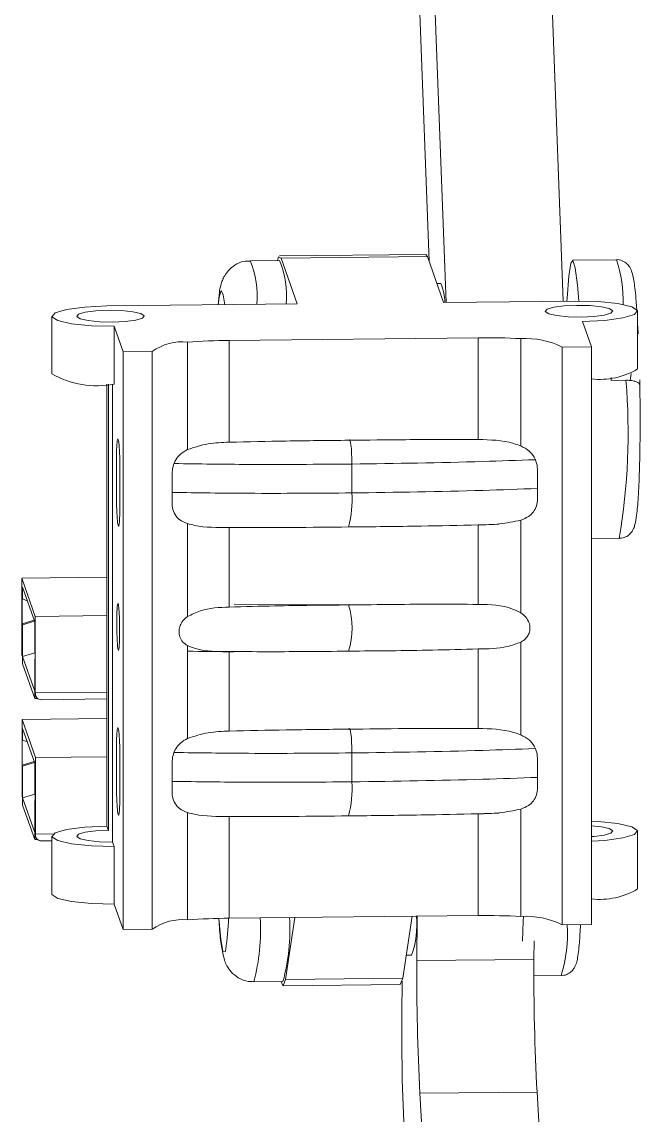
# Model space of a CAD drawing. Header units: millimetres. Extents: x 0 to 1189, y 0 to 841.
# Drawn here: x 467.34 to 471.56, y 424.97 to 432.43 of the extents above; entities that cross this region are included whole.
import ezdxf

# ---------------------------------------------------------------- set-up
doc = ezdxf.new("R2010")
doc.units = ezdxf.units.MM
doc.layers.get('0').update_dxf_attribs({"lineweight": 18})

msp = doc.modelspace()

# ---------------------------------------------------------------- linework, layer by layer
at = {"color": 7, "linetype": 'Continuous', "lineweight": 15}
for p, q in [((470.1187, 430.7968), (470.0524, 432.5475)), ((470.158, 432.5486), (470.2351, 430.5157)), ((470.9573, 432.5365), (471.0336, 430.5242)), ((470.0973, 430.8427), (469.0991, 430.832)), ((470.1079, 430.8275), (469.1098, 430.8169)), ((469.2197, 430.5049), (469.1098, 430.8169)), ((470.0973, 430.8427), (470.1079, 430.8275)), ((470.1079, 430.8275), (470.2178, 430.5155)), ((471.3954, 430.8065), (471.0959, 430.8033)), ((469.0994, 430.8021), (468.8998, 430.7999)), ((470.1992, 430.6437), (470.1728, 430.6434)), ((471.1162, 430.5251), (470.2178, 430.5155)), ((469.2197, 430.5049), (467.9221, 430.4911)), ((471.5406, 430.0618), (471.5406, 430.4557)), ((467.5466, 430.4218), (467.5466, 430.0279)), ((471.2261, 430.2131), (471.165, 430.3864)), ((471.5445, 430.3008), (471.5406, 430.3736)), ((467.971, 430.3525), (468.0321, 430.1791)), ((467.971, 430.3525), (467.971, 429.9586)), ((471.5429, 430.3271), (471.5406, 430.3346)), ((471.5406, 430.3121), (471.5429, 430.3271)), ((468.4718, 430.2446), (468.4718, 429.5122)), ((468.7563, 430.2564), (470.4531, 430.2745)), ((468.7563, 430.2564), (468.7563, 429.5626)), ((470.4531, 430.2745), (470.4531, 429.5807)), ((470.7437, 430.2687), (470.7437, 429.5368)), ((471.0265, 430.211), (471.2261, 430.2131)), ((471.0265, 430.211), (471.0265, 426.2717)), ((471.2261, 430.2131), (471.2261, 426.2739)), ((468.0321, 430.1791), (468.2317, 430.1813)), ((468.0321, 430.1791), (468.0321, 426.2399)), ((468.2317, 430.1813), (468.2317, 426.242)), ((471.3605, 430.0038), (471.3609, 429.9839)), ((471.4896, 429.9837), (471.4968, 430.0302)), ((467.9221, 426.9458), (467.9221, 429.9586)), ((467.9325, 429.9585), (467.9325, 426.9164)), ((467.9606, 426.8366), (467.9606, 429.9585)), ((471.3609, 429.9839), (471.4607, 429.985)), ((467.9869, 429.4211), (467.9869, 429.2242)), ((469.5925, 429.2168), (469.5925, 429.4138)), ((468.0113, 429.1549), (468.0113, 429.3518)), ((468.3662, 429.1495), (468.3662, 429.3465)), ((470.8577, 429.3729), (470.8577, 429.1759)), ((470.7437, 429.031), (470.7437, 428.3986)), ((468.4718, 429.0073), (468.4718, 428.3736)), ((468.7563, 428.9807), (468.7563, 428.4387)), ((470.4531, 428.9986), (470.4531, 428.4569)), ((470.4909, 429.0002), (470.5261, 429.0014)), ((470.5261, 429.0014), (470.596, 429.0037)), ((471.2261, 428.9045), (471.4156, 428.9066)), ((467.9221, 428.6413), (467.3424, 428.6351)), ((467.3424, 428.6351), (467.3424, 428.1131)), ((467.3424, 428.6351), (467.434, 428.3751)), ((467.3466, 428.5737), (467.4297, 428.338)), ((467.3466, 428.5737), (467.3466, 428.4949)), ((467.3442, 428.5019), (467.3466, 428.4949)), ((467.3442, 428.5019), (467.3442, 428.3246)), ((467.3466, 428.4949), (467.379, 428.4819)), ((469.5734, 428.4559), (468.79, 428.4541)), ((467.3442, 428.3246), (467.4258, 428.3491)), ((467.434, 428.3751), (467.9221, 428.3803)), ((467.434, 427.8532), (467.434, 428.3751)), ((467.3442, 428.3246), (467.3466, 428.3177)), ((467.3466, 428.3177), (467.4283, 428.3421)), ((467.3466, 428.3177), (467.3466, 428.101)), ((467.4297, 428.2592), (467.4297, 428.338)), ((467.4297, 428.2592), (467.4322, 428.2523)), ((467.4307, 428.1262), (467.4307, 428.2563)), ((467.4322, 428.075), (467.4322, 428.2523)), ((470.7437, 428.1996), (470.7437, 427.5672)), ((467.3466, 428.101), (467.4307, 428.1262)), ((467.4307, 428.1262), (467.4322, 428.1222)), ((467.4307, 428.1262), (467.4322, 428.1262)), ((468.4718, 428.1763), (468.4718, 427.5426)), ((468.7563, 428.1349), (468.7563, 427.593)), ((470.4531, 428.1528), (470.4531, 427.6111)), ((467.3466, 428.101), (467.3424, 428.1131)), ((467.3461, 428.1026), (467.3461, 428.0965)), ((467.3461, 428.0965), (467.3466, 428.0899)), ((467.3466, 428.101), (467.4297, 427.8653)), ((467.3466, 428.0518), (467.3466, 428.101)), ((467.3466, 428.0518), (467.4297, 427.8161)), ((467.4322, 428.083), (467.4297, 428.0819)), ((467.4297, 427.8653), (467.4297, 428.0819)), ((467.4297, 428.0819), (467.4322, 428.075)), ((467.434, 427.8532), (467.4297, 427.8653)), ((467.4297, 427.8653), (467.4297, 427.8161)), ((467.4317, 427.8596), (467.4317, 427.8535)), ((467.4343, 427.8462), (467.4317, 427.8535)), ((467.4339, 427.8406), (467.4365, 427.8333)), ((467.434, 427.8532), (467.9221, 427.8583)), ((467.4343, 427.8532), (467.4343, 427.8462)), ((467.4297, 427.8161), (467.4485, 427.8162)), ((467.4742, 427.8072), (467.9221, 427.812)), ((467.9221, 427.6785), (467.3433, 427.6723)), ((467.3433, 427.6723), (467.435, 427.4123)), ((467.3433, 427.6723), (467.3433, 427.1504)), ((467.3476, 427.611), (467.4307, 427.3752)), ((467.3476, 427.611), (467.3476, 427.5322)), ((467.3452, 427.5391), (467.3476, 427.5322)), ((467.3452, 427.5391), (467.3452, 427.3618)), ((467.3476, 427.5322), (467.38, 427.5191)), ((467.3452, 427.3618), (467.4268, 427.3863)), ((467.3476, 427.3549), (467.4292, 427.3794)), ((467.435, 427.4123), (467.9221, 427.4175)), ((467.435, 426.8904), (467.435, 427.4123)), ((467.9869, 427.4515), (467.9869, 427.2546)), ((468.0113, 427.1853), (468.0113, 427.3822)), ((469.5925, 427.2472), (469.5925, 427.4442)), ((470.8577, 427.4033), (470.8577, 427.2063)), ((467.3452, 427.3618), (467.3476, 427.3549)), ((467.3476, 427.3549), (467.3476, 427.1382)), ((467.4307, 427.2964), (467.4307, 427.3752)), ((468.3662, 427.1799), (468.3662, 427.3769)), ((467.4307, 427.2964), (467.4331, 427.2895)), ((467.4317, 427.1635), (467.4317, 427.2935)), ((467.4331, 427.1123), (467.4331, 427.2895)), ((467.3476, 427.1382), (467.4317, 427.1635)), ((467.4317, 427.1635), (467.4331, 427.1594)), ((467.4317, 427.1635), (467.4331, 427.1635)), ((467.3476, 427.1382), (467.3433, 427.1504)), ((467.347, 427.1399), (467.347, 427.1337)), ((467.347, 427.1337), (467.3476, 427.1271)), ((467.3476, 427.1382), (467.4307, 426.9025)), ((467.3476, 427.089), (467.3476, 427.1382)), ((467.3476, 427.089), (467.4307, 426.8533)), ((467.4331, 427.1203), (467.4307, 427.1192)), ((467.4307, 426.9025), (467.4307, 427.1192)), ((467.4307, 427.1192), (467.4331, 427.1123)), ((468.4718, 427.0377), (468.4718, 426.3053)), ((468.7563, 427.0111), (468.7563, 426.3172)), ((470.4531, 427.029), (470.4531, 426.3352)), ((470.4909, 427.0306), (470.5261, 427.0318)), ((470.5261, 427.0318), (470.596, 427.0341)), ((470.7437, 427.0613), (470.7437, 426.3295)), ((467.9325, 426.9164), (467.9221, 426.9458)), ((467.435, 426.8904), (467.4307, 426.9025)), ((467.4307, 426.9025), (467.4307, 426.8533)), ((467.4327, 426.8969), (467.4327, 426.8907)), ((467.4352, 426.8834), (467.4327, 426.8907)), ((467.4349, 426.8778), (467.4375, 426.8706)), ((467.435, 426.8904), (467.5562, 426.8917)), ((467.4352, 426.8904), (467.4352, 426.8834)), ((467.5466, 426.8765), (467.5466, 426.4826)), ((471.5406, 426.5165), (471.5406, 426.9104)), ((467.4307, 426.8533), (467.4494, 426.8535)), ((467.4752, 426.8445), (467.5466, 426.8452)), ((467.971, 426.8072), (467.9606, 426.8366)), ((467.971, 426.8072), (467.971, 426.4132)), ((467.971, 426.4132), (468.0321, 426.2399)), ((468.7563, 426.3172), (470.4531, 426.3352)), ((469.2042, 426.322), (469.1402, 425.9004)), ((470.0027, 426.3305), (469.9387, 425.9089)), ((470.0372, 426.3308), (470.0352, 426.0281)), ((471.0265, 426.2717), (471.2261, 426.2739)), ((468.0321, 426.2399), (468.2317, 426.242)), ((470.8346, 426.162), (470.8338, 426.0366)), ((468.7205, 426.0459), (468.7241, 426.029)), ((469.9624, 426.0649), (469.9992, 426.0653)), ((470.0352, 426.0281), (470.8338, 426.0366)), ((469.9387, 425.9089), (469.1402, 425.9004)), ((469.9328, 425.665), (469.9343, 425.8884)), ((470.8334, 425.9242), (471.0189, 425.9261)), ((468.923, 425.8839), (469.1226, 425.886)), ((469.1229, 425.856), (469.9215, 425.8645)), ((470.8545, 425.132), (470.056, 425.1236)), ((470.056, 425.1236), (470.1777, 423.0781)), ((470.8545, 425.132), (470.9762, 423.0865))]:
    msp.add_line(p, q, dxfattribs=at)
at = {"color": 8, "linetype": 'Continuous', "lineweight": 15}
for p, q in [((467.3461, 428.0965), (467.3466, 428.0949)), ((467.347, 427.1337), (467.3476, 427.1321))]:
    msp.add_line(p, q, dxfattribs=at)
at = {"color": 7, "linetype": 'Continuous', "lineweight": 15}
for points in [[(469.1098, 430.8169), (469.0925, 430.8258), (469.0848, 430.8019)], [(471.0585, 430.5245), (471.0594, 430.5435), (471.0705, 430.694), (471.0842, 430.7822), (471.0995, 430.8014), (471.1153, 430.7504), (471.1304, 430.6328), (471.1393, 430.5252)], [(471.165, 430.3864), (471.316, 430.3933), (471.4402, 430.4097), (471.5188, 430.4331), (471.5399, 430.46), (471.5001, 430.4862), (471.4056, 430.5078), (471.2708, 430.5214), (471.1162, 430.5251)], [(467.9221, 430.4911), (467.7712, 430.4842), (467.647, 430.4678), (467.5684, 430.4444), (467.5473, 430.4176), (467.5871, 430.3914), (467.6815, 430.3698), (467.8164, 430.3561), (467.971, 430.3525)], [(467.717, 430.4194), (467.7399, 430.4043), (467.7942, 430.3919), (467.8717, 430.384), (467.9606, 430.3819), (468.0474, 430.3859), (468.1188, 430.3953), (468.1641, 430.4088), (468.1761, 430.4242), (468.1533, 430.4393), (468.099, 430.4517), (468.0214, 430.4596), (467.9325, 430.4617), (467.8457, 430.4577), (467.7743, 430.4483), (467.7291, 430.4348), (467.717, 430.4194)], [(471.3702, 430.4582), (471.3473, 430.4733), (471.293, 430.4857), (471.2155, 430.4935), (471.1266, 430.4956), (471.0398, 430.4916), (470.9683, 430.4822), (470.9231, 430.4688), (470.911, 430.4533), (470.9339, 430.4382), (470.9882, 430.4258), (471.0657, 430.418), (471.1547, 430.4159), (471.2414, 430.4199), (471.3129, 430.4293), (471.3581, 430.4428), (471.3702, 430.4582)], [(469.5925, 429.4138), (469.592, 429.4519), (469.5907, 429.4872), (469.5886, 429.5182), (469.5858, 429.5438), (469.5823, 429.563), (469.5784, 429.5749), (469.5741, 429.5792), (469.5697, 429.5757)], [(469.5925, 427.4442), (469.592, 427.4823), (469.5907, 427.5176), (469.5886, 427.5486), (469.5858, 427.5742), (469.5823, 427.5934), (469.5784, 427.6053), (469.5741, 427.6096), (469.5697, 427.6061)], [(467.971, 426.8072), (467.8164, 426.8108), (467.6815, 426.8245), (467.5871, 426.846), (467.5473, 426.8723), (467.5684, 426.8991), (467.647, 426.9225), (467.7712, 426.9389), (467.9221, 426.9458)], [(471.2261, 426.9783), (471.2708, 426.9761), (471.4056, 426.9625), (471.5001, 426.9409), (471.5399, 426.9147), (471.5188, 426.8878), (471.4402, 426.8644), (471.316, 426.848), (471.2261, 426.8426)], [(471.2261, 426.8734), (471.2414, 426.8745), (471.3129, 426.884), (471.3581, 426.8974), (471.3702, 426.9129), (471.3473, 426.928), (471.293, 426.9404), (471.2261, 426.9475)], [(467.9606, 426.8366), (467.8717, 426.8387), (467.7942, 426.8466), (467.7399, 426.859), (467.717, 426.8741), (467.7291, 426.8895), (467.7743, 426.903), (467.8457, 426.9124), (467.9325, 426.9164)], [(467.971, 426.4132), (467.8164, 426.4169), (467.6815, 426.4306), (467.5871, 426.4521), (467.5473, 426.4783), (467.5466, 426.4826)], [(470.7619, 426.3284), (470.7609, 426.2963), (470.7547, 426.1612)], [(469.1402, 425.9004), (469.1237, 425.8561), (469.108, 425.8858)], [(469.9387, 425.9089), (469.9222, 425.8646), (469.9215, 425.8645)]]:
    msp.add_lwpolyline(points, dxfattribs=at)
at = {"color": 8, "linetype": 'Continuous', "lineweight": 15}
for points in [[(468.726, 430.4997), (468.7155, 430.5677), (468.7008, 430.5974), (468.6871, 430.5517), (468.6807, 430.4992)], [(468.6855, 426.3159), (468.6985, 426.1717), (468.7131, 426.0934)], [(468.7131, 426.0934), (468.7276, 426.0892), (468.7325, 426.106)]]:
    msp.add_lwpolyline(points, dxfattribs=at)
for centre, radius, start, end in [((470.5956, 430.5321), 0.8456, 357.94239, 18.93563), ((468.2754, 430.5526), 0.6716, 355.6752, 21.60353), ((467.0812, 429.6283), 4.394, 350.54624, 4.65643), ((467.6457, 426.2331), 1.3242, 344.70964, 3.74033), ((470.1213, 426.2063), 0.9403, 342.66298, 4.01123)]:
    msp.add_arc(centre, radius, start, end, dxfattribs=at)
at = {"color": 7, "linetype": 'Continuous', "lineweight": 15}
for centre, radius, start, end in [((468.4754, 430.5548), 0.6712, 355.6688, 21.61217), ((469.8797, 430.5081), 0.3471, 1.23989, 23.00096), ((468.4338, 429.9016), 0.3451, 83.67721, 125.85395), ((468.7987, 425.833), 4.4236, 90.54906, 94.23672), ((470.5052, 425.5784), 4.6963, 87.08917, 90.63627), ((470.7766, 429.7084), 0.5612, 63.56445, 93.36129), ((471.2824, 430.4956), 0.5048, 263.59507, 300.75696), ((467.8519, 430.5632), 0.6163, 240.30054, 281.14466), ((468.8305, 429.1746), 0.7632, 345.60585, 3.17357), ((469.0544, 428.2955), 0.5389, 343.00074, 16.99926), ((467.4705, 427.8535), 0.0388, 180.00981, 199.40485), ((467.4734, 427.8464), 0.0392, 180.29153, 271.09789), ((468.8303, 427.205), 0.7633, 345.60743, 3.17256), ((467.4715, 426.8907), 0.0388, 180.00981, 199.40485), ((467.4744, 426.8836), 0.0392, 180.29876, 271.09066), ((471.2824, 426.9503), 0.5048, 263.59507, 300.75696), ((470.5047, 421.624), 4.7115, 87.09255, 90.62819), ((468.4338, 425.9624), 0.3451, 83.67403, 125.85181), ((468.7982, 421.9038), 4.4136, 90.54488, 94.24089), ((466.9641, 426.3763), 1.7889, 351.30773, 358.10427), ((467.8449, 426.2352), 1.3246, 344.71214, 3.73814), ((469.4071, 426.2736), 0.6277, 340.61689, 5.22365), ((470.7767, 425.7693), 0.5611, 63.56117, 93.36458), ((485.4049, 425.9185), 14.5716, 179.53589, 183.09405), ((484.6102, 425.9102), 14.5755, 179.53655, 183.09377), ((484.5039, 425.5469), 14.5716, 179.53589, 183.09405)]:
    msp.add_arc(centre, radius, start, end, dxfattribs=at)
for points, knots in [([(471.535, 430.456), (471.5324, 430.4931), (471.5258, 430.5877), (471.5152, 430.6664), (471.5037, 430.7167), (471.4931, 430.7471), (471.4693, 430.7796), (471.4365, 430.8003), (471.4066, 430.8095), (471.3921, 430.8059), (471.3909, 430.8056)], [0, 0, 0, 0, 0.0862451, 0.2193393, 0.2896302, 0.3388548, 0.3651777, 0.3906063, 0.416806, 0.4190259, 0.4190259, 0.4190259, 0.4190259]), ([(468.8998, 430.7965), (468.8854, 430.7968), (468.848, 430.7976), (468.7955, 430.7729), (468.7513, 430.7364), (468.7236, 430.6976), (468.7073, 430.6623), (468.6958, 430.6241), (468.6872, 430.58), (468.6828, 430.5287), (468.6803, 430.4992)], [0, 0, 0, 0, 0.0301074, 0.0781263, 0.1182721, 0.1543993, 0.18886, 0.2301966, 0.309125, 0.416646, 0.416646, 0.416646, 0.416646]), ([(471.4201, 428.9074), (471.4333, 428.9094), (471.4584, 428.9131), (471.4865, 428.9339), (471.5041, 428.9557), (471.5156, 428.9789), (471.5256, 429.0115), (471.5348, 429.0676), (471.5451, 429.1838), (471.5531, 429.3589), (471.5573, 429.5725), (471.5578, 429.7883), (471.5556, 429.9267), (471.5546, 429.9871)], [0, 0, 0, 0, 0.03279, 0.062221, 0.090526, 0.123367, 0.177998, 0.306988, 0.476209, 0.654705, 0.82901, 1.00231, 1.136886, 1.136886, 1.136886, 1.136886]), ([(471.4607, 429.985), (471.4655, 429.985), (471.4768, 429.9849), (471.4983, 429.9832), (471.5232, 429.9785), (471.5442, 429.9699), (471.5548, 429.9603), (471.555, 429.9538), (471.5551, 429.9511)], [0, 0, 0, 0, 0.0097325, 0.0230434, 0.0458266, 0.0685966, 0.0917353, 0.1077613, 0.1077613, 0.1077613, 0.1077613]), ([(468.0113, 429.3518), (468.0112, 429.3744), (468.0109, 429.4195), (468.0088, 429.4845), (468.0057, 429.5381), (468.0018, 429.5746), (467.9976, 429.59), (467.9936, 429.5824), (467.9902, 429.5527), (467.9879, 429.5044), (467.987, 429.4568), (467.9869, 429.428), (467.9869, 429.4211)], [0, 0, 0, 0, 0.0432338, 0.0864564, 0.1296662, 0.172832, 0.2159624, 0.2590825, 0.3022133, 0.3453767, 0.3885725, 0.4021162, 0.4021162, 0.4021162, 0.4021162]), ([(468.4718, 429.5122), (468.518, 429.5274), (468.6084, 429.5573), (468.7077, 429.5608), (468.7563, 429.5626)], [0, 0, 0, 0, 0.1482533, 0.2903253, 0.2903253, 0.2903253, 0.2903253]), ([(468.7563, 429.5626), (468.8857, 429.5655), (469.1568, 429.5718), (469.428, 429.5744), (469.5697, 429.5757)], [0, 0, 0, 0, 0.3884019, 0.813525, 0.813525, 0.813525, 0.813525]), ([(469.5697, 429.5757), (469.699, 429.5772), (469.9934, 429.5807), (470.2879, 429.5807), (470.4531, 429.5807)], [0, 0, 0, 0, 0.3878551, 0.8834371, 0.8834371, 0.8834371, 0.8834371]), ([(470.4531, 429.5807), (470.5355, 429.5788), (470.6361, 429.5765), (470.7272, 429.5429), (470.7437, 429.5368)], [0, 0, 0, 0, 0.2418748, 0.2955543, 0.2955543, 0.2955543, 0.2955543]), ([(468.3662, 429.3465), (468.3674, 429.3633), (468.37, 429.397), (468.3906, 429.444), (468.4236, 429.4851), (468.4549, 429.5026), (468.4718, 429.5122)], [0, 0, 0, 0, 0.0490845, 0.0980979, 0.1481281, 0.2077969, 0.2077969, 0.2077969, 0.2077969]), ([(470.7437, 429.5368), (470.7634, 429.5266), (470.7995, 429.5079), (470.8372, 429.4611), (470.8553, 429.4142), (470.857, 429.3842), (470.8577, 429.3729)], [0, 0, 0, 0, 0.0668691, 0.1224483, 0.1782732, 0.2119083, 0.2119083, 0.2119083, 0.2119083]), ([(467.9869, 429.2242), (467.987, 429.2016), (467.9873, 429.1565), (467.9894, 429.0916), (467.9925, 429.038), (467.9964, 429.0014), (468.0005, 428.986), (468.0045, 428.9936), (468.0079, 429.0233), (468.0103, 429.0716), (468.0112, 429.1192), (468.0113, 429.148), (468.0113, 429.1549)], [0, 0, 0, 0, 0.0432188, 0.0864403, 0.1296421, 0.1728196, 0.2159632, 0.2590873, 0.3022083, 0.3453582, 0.3885544, 0.4021148, 0.4021148, 0.4021148, 0.4021148]), ([(470.8577, 429.1759), (470.8563, 429.1594), (470.8535, 429.1264), (470.831, 429.0848), (470.7951, 429.051), (470.7619, 429.038), (470.7437, 429.031)], [0, 0, 0, 0, 0.0467388, 0.0934242, 0.1410747, 0.1987334, 0.1987334, 0.1987334, 0.1987334]), ([(468.4718, 429.0073), (468.4532, 429.0147), (468.4191, 429.0284), (468.3846, 429.067), (468.3683, 429.1093), (468.3667, 429.1386), (468.3662, 429.1495)], [0, 0, 0, 0, 0.0604238, 0.1107273, 0.1612535, 0.1912693, 0.1912693, 0.1912693, 0.1912693]), ([(470.7437, 429.031), (470.6954, 429.021), (470.6014, 429.0016), (470.5016, 428.9996), (470.4531, 428.9986)], [0, 0, 0, 0, 0.1505562, 0.2930582, 0.2930582, 0.2930582, 0.2930582]), ([(468.7563, 428.9807), (468.6748, 428.9804), (468.5751, 428.98), (468.4879, 429.0031), (468.4718, 429.0073)], [0, 0, 0, 0, 0.2340317, 0.2866259, 0.2866259, 0.2866259, 0.2866259]), ([(469.5697, 428.9849), (469.4404, 428.9833), (469.1692, 428.9802), (468.8981, 428.9805), (468.7563, 428.9807)], [0, 0, 0, 0, 0.3878529, 0.813429, 0.813429, 0.813429, 0.813429]), ([(470.4531, 428.9986), (470.3235, 428.9957), (470.0291, 428.9891), (469.7346, 428.9864), (469.5697, 428.9849)], [0, 0, 0, 0, 0.3887773, 0.8835329, 0.8835329, 0.8835329, 0.8835329]), ([(467.9893, 428.3309), (467.9894, 428.3129), (467.9897, 428.2768), (467.9913, 428.2248), (467.9938, 428.1819), (467.9969, 428.1527), (468.0003, 428.1404), (468.0035, 428.1465), (468.0062, 428.1702), (468.0081, 428.2089), (468.009, 428.2582), (468.0088, 428.3127), (468.0075, 428.3661), (468.0052, 428.4123), (468.0023, 428.4463), (467.999, 428.4641), (467.9957, 428.4638), (467.9928, 428.4454), (467.9906, 428.4109), (467.9895, 428.3702), (467.9894, 428.3418), (467.9893, 428.3309)], [0, 0, 0, 0, 0.0345858, 0.0691719, 0.1037457, 0.138298, 0.1728173, 0.2073243, 0.2418322, 0.2763598, 0.3109284, 0.3455194, 0.3801135, 0.414702, 0.449254, 0.4837754, 0.5182799, 0.5527874, 0.587317, 0.6218806, 0.6435227, 0.6435227, 0.6435227, 0.6435227]), ([(468.4718, 428.3736), (468.5004, 428.3881), (468.587, 428.4321), (468.6884, 428.4361), (468.7563, 428.4387)], [0, 0, 0, 0, 0.097468, 0.2950587, 0.2950587, 0.2950587, 0.2950587]), ([(468.7563, 428.4387), (468.8599, 428.4416), (469.1303, 428.4491), (469.4014, 428.4512), (469.5689, 428.453), (469.5697, 428.453)], [0, 0, 0, 0, 0.3109758, 0.8113045, 0.813552, 0.813552, 0.813552, 0.813552]), ([(469.5697, 428.453), (469.6731, 428.4541), (469.8721, 428.4562), (470.1665, 428.4589), (470.3576, 428.4576), (470.4531, 428.4569)], [0, 0, 0, 0, 0.3102839, 0.5968504, 0.8834421, 0.8834421, 0.8834421, 0.8834421]), ([(470.4531, 428.4569), (470.5341, 428.4552), (470.6368, 428.4532), (470.7251, 428.4081), (470.7437, 428.3986)], [0, 0, 0, 0, 0.2363582, 0.2996672, 0.2996672, 0.2996672, 0.2996672]), ([(468.4718, 428.1763), (468.4606, 428.1835), (468.4381, 428.1981), (468.4177, 428.2323), (468.4119, 428.2702), (468.4179, 428.3053), (468.4341, 428.3391), (468.4542, 428.3609), (468.4689, 428.3715), (468.4718, 428.3736)], [0, 0, 0, 0, 0.0425232, 0.0853865, 0.1221268, 0.1538825, 0.1856401, 0.228767, 0.2394196, 0.2394196, 0.2394196, 0.2394196]), ([(470.7437, 428.3986), (470.7557, 428.3897), (470.7797, 428.3719), (470.8018, 428.3335), (470.8082, 428.2942), (470.802, 428.2601), (470.7848, 428.2293), (470.7632, 428.2104), (470.7473, 428.2016), (470.7437, 428.1996)], [0, 0, 0, 0, 0.0436237, 0.0876166, 0.1251747, 0.1575735, 0.1899153, 0.2337082, 0.2462369, 0.2462369, 0.2462369, 0.2462369]), ([(470.7437, 428.1996), (470.7135, 428.1886), (470.6231, 428.1555), (470.521, 428.1539), (470.4531, 428.1528)], [0, 0, 0, 0, 0.0990665, 0.2963603, 0.2963603, 0.2963603, 0.2963603]), ([(468.7563, 428.1349), (468.6762, 428.1344), (468.5744, 428.1337), (468.4899, 428.1688), (468.4718, 428.1763)], [0, 0, 0, 0, 0.2277895, 0.2898124, 0.2898124, 0.2898124, 0.2898124]), ([(468.476, 428.1377), (468.5661, 428.136), (468.6692, 428.134), (468.7728, 428.1343), (468.7859, 428.1343)], [0, 0, 0, 0, 0.2706917, 0.3099484, 0.3099484, 0.3099484, 0.3099484]), ([(469.5697, 428.1379), (469.4662, 428.1367), (469.1951, 428.1336), (468.924, 428.1344), (468.7563, 428.1349)], [0, 0, 0, 0, 0.3102789, 0.8134262, 0.8134262, 0.8134262, 0.8134262]), ([(470.4531, 428.1528), (470.3493, 428.15), (470.0556, 428.1419), (469.7611, 428.14), (469.5704, 428.1379), (469.5697, 428.1379)], [0, 0, 0, 0, 0.3113654, 0.8813649, 0.883559, 0.883559, 0.883559, 0.883559]), ([(468.0113, 427.3822), (468.0112, 427.4048), (468.0109, 427.4499), (468.0088, 427.5148), (468.0057, 427.5685), (468.0018, 427.605), (467.9976, 427.6203), (467.9936, 427.6127), (467.9902, 427.5831), (467.9879, 427.5348), (467.987, 427.4872), (467.9869, 427.4584), (467.9869, 427.4515)], [0, 0, 0, 0, 0.0432264, 0.0864565, 0.1296605, 0.1728306, 0.2159612, 0.2590778, 0.3022123, 0.3453759, 0.388572, 0.4021158, 0.4021158, 0.4021158, 0.4021158]), ([(468.7563, 427.593), (468.8857, 427.5959), (469.1568, 427.6022), (469.428, 427.6047), (469.5697, 427.6061)], [0, 0, 0, 0, 0.3884021, 0.8135248, 0.8135248, 0.8135248, 0.8135248]), ([(469.5697, 427.6061), (469.699, 427.6076), (469.9934, 427.6111), (470.2879, 427.6111), (470.4531, 427.6111)], [0, 0, 0, 0, 0.387855, 0.8834372, 0.8834372, 0.8834372, 0.8834372]), ([(470.4531, 427.6111), (470.5355, 427.6092), (470.6361, 427.6069), (470.7272, 427.5733), (470.7437, 427.5672)], [0, 0, 0, 0, 0.2418738, 0.2955543, 0.2955543, 0.2955543, 0.2955543]), ([(468.3662, 427.3769), (468.3674, 427.3937), (468.37, 427.4274), (468.3906, 427.4744), (468.4236, 427.5155), (468.4549, 427.533), (468.4718, 427.5426)], [0, 0, 0, 0, 0.0490735, 0.0980986, 0.148129, 0.207796, 0.207796, 0.207796, 0.207796]), ([(468.4718, 427.5426), (468.518, 427.5578), (468.6084, 427.5877), (468.7077, 427.5912), (468.7563, 427.593)], [0, 0, 0, 0, 0.1482512, 0.2903227, 0.2903227, 0.2903227, 0.2903227]), ([(470.7437, 427.5672), (470.7634, 427.557), (470.7995, 427.5383), (470.8372, 427.4915), (470.8553, 427.4446), (470.857, 427.4145), (470.8577, 427.4033)], [0, 0, 0, 0, 0.0668738, 0.1224443, 0.1782696, 0.211917, 0.211917, 0.211917, 0.211917]), ([(467.9869, 427.2546), (467.987, 427.232), (467.9873, 427.1869), (467.9894, 427.122), (467.9925, 427.0683), (467.9964, 427.0318), (468.0005, 427.0164), (468.0045, 427.024), (468.0079, 427.0537), (468.0103, 427.102), (468.0112, 427.1496), (468.0113, 427.1784), (468.0113, 427.1853)], [0, 0, 0, 0, 0.0432186, 0.08644, 0.12965, 0.1728273, 0.2159691, 0.2590884, 0.3022125, 0.3453623, 0.3885583, 0.4021186, 0.4021186, 0.4021186, 0.4021186]), ([(468.4718, 427.0377), (468.4532, 427.0451), (468.4191, 427.0588), (468.3846, 427.0974), (468.3683, 427.1397), (468.3667, 427.169), (468.3662, 427.1799)], [0, 0, 0, 0, 0.0604269, 0.1107349, 0.1612524, 0.1912788, 0.1912788, 0.1912788, 0.1912788]), ([(470.8577, 427.2063), (470.8563, 427.1898), (470.8535, 427.1568), (470.831, 427.1152), (470.7951, 427.0813), (470.7619, 427.0684), (470.7437, 427.0613)], [0, 0, 0, 0, 0.0467398, 0.0934227, 0.1410752, 0.1987334, 0.1987334, 0.1987334, 0.1987334]), ([(468.7563, 427.0111), (468.6748, 427.0108), (468.5751, 427.0104), (468.4879, 427.0335), (468.4718, 427.0377)], [0, 0, 0, 0, 0.2340311, 0.2866253, 0.2866253, 0.2866253, 0.2866253]), ([(469.5697, 427.0152), (469.4404, 427.0137), (469.1692, 427.0106), (468.8981, 427.0109), (468.7563, 427.0111)], [0, 0, 0, 0, 0.3878532, 0.8134289, 0.8134289, 0.8134289, 0.8134289]), ([(470.4531, 427.029), (470.3235, 427.0261), (470.0291, 427.0194), (469.7346, 427.0167), (469.5697, 427.0152)], [0, 0, 0, 0, 0.3887779, 0.8835332, 0.8835332, 0.8835332, 0.8835332]), ([(470.7437, 427.0613), (470.6954, 427.0514), (470.6014, 427.032), (470.5016, 427.03), (470.4531, 427.029)], [0, 0, 0, 0, 0.1505562, 0.2930582, 0.2930582, 0.2930582, 0.2930582]), ([(468.6853, 426.3142), (468.686, 426.3019), (468.6903, 426.2279), (468.6982, 426.1399), (468.7134, 426.0759), (468.7205, 426.0459)], [0, 0, 0, 0, 0.0261284, 0.1561973, 0.2711456, 0.2711456, 0.2711456, 0.2711456]), ([(471.0194, 425.9283), (471.0257, 425.9279), (471.0452, 425.9267), (471.0738, 425.9408), (471.0977, 425.9618), (471.1123, 425.984), (471.123, 426.0096), (471.1334, 426.0532), (471.1431, 426.1286), (471.1486, 426.2301), (471.151, 426.2731)], [0, 0, 0, 0, 0.011674, 0.035907, 0.0571079, 0.0788083, 0.1070904, 0.1644689, 0.3046838, 0.4073324, 0.4073324, 0.4073324, 0.4073324]), ([(468.7241, 426.029), (468.7285, 426.0176), (468.7371, 425.995), (468.7674, 425.9493), (468.8172, 425.9085), (468.8737, 425.884), (468.9107, 425.8865), (468.923, 425.8874)], [0, 0, 0, 0, 0.053378, 0.1051128, 0.1649666, 0.2303549, 0.263248, 0.263248, 0.263248, 0.263248])]:
    msp.add_open_spline(points, degree=3, knots=knots, dxfattribs=at)
at = {"color": 8, "linetype": 'Continuous', "lineweight": 15}
for points, knots in [([(468.3813, 429.4167), (468.5499, 429.4143), (468.953, 429.4085), (469.3573, 429.4119), (469.5925, 429.4138)], [0, 0, 0, 0, 0.506489, 1.211173, 1.211173, 1.211173, 1.211173]), ([(469.5925, 429.4138), (469.8915, 429.4179), (470.3112, 429.4237), (470.7225, 429.4389), (470.8408, 429.4433)], [0, 0, 0, 0, 0.889695, 1.248686, 1.248686, 1.248686, 1.248686]), ([(469.5925, 429.2168), (469.8915, 429.221), (470.3169, 429.2269), (470.7338, 429.2423), (470.8577, 429.2469)], [0, 0, 0, 0, 0.889585, 1.265623, 1.265623, 1.265623, 1.265623]), ([(468.3662, 429.2199), (468.5398, 429.2174), (468.948, 429.2116), (469.3573, 429.2149), (469.5925, 429.2168)], [0, 0, 0, 0, 0.521668, 1.226343, 1.226343, 1.226343, 1.226343]), ([(469.5925, 427.4442), (469.8915, 427.4483), (470.3112, 427.4541), (470.7225, 427.4693), (470.8408, 427.4736)], [0, 0, 0, 0, 0.889695, 1.248686, 1.248686, 1.248686, 1.248686]), ([(468.3813, 427.4471), (468.5499, 427.4447), (468.953, 427.4389), (469.3573, 427.4422), (469.5925, 427.4442)], [0, 0, 0, 0, 0.506489, 1.211173, 1.211173, 1.211173, 1.211173]), ([(468.3662, 427.2503), (468.5398, 427.2478), (468.948, 427.2419), (469.3573, 427.2453), (469.5925, 427.2472)], [0, 0, 0, 0, 0.521668, 1.226343, 1.226343, 1.226343, 1.226343]), ([(469.5925, 427.2472), (469.8915, 427.2514), (470.3169, 427.2573), (470.7338, 427.2727), (470.8577, 427.2773)], [0, 0, 0, 0, 0.889584, 1.265623, 1.265623, 1.265623, 1.265623])]:
    msp.add_open_spline(points, degree=3, knots=knots, dxfattribs=at)

doc.saveas('drawing.dxf')
